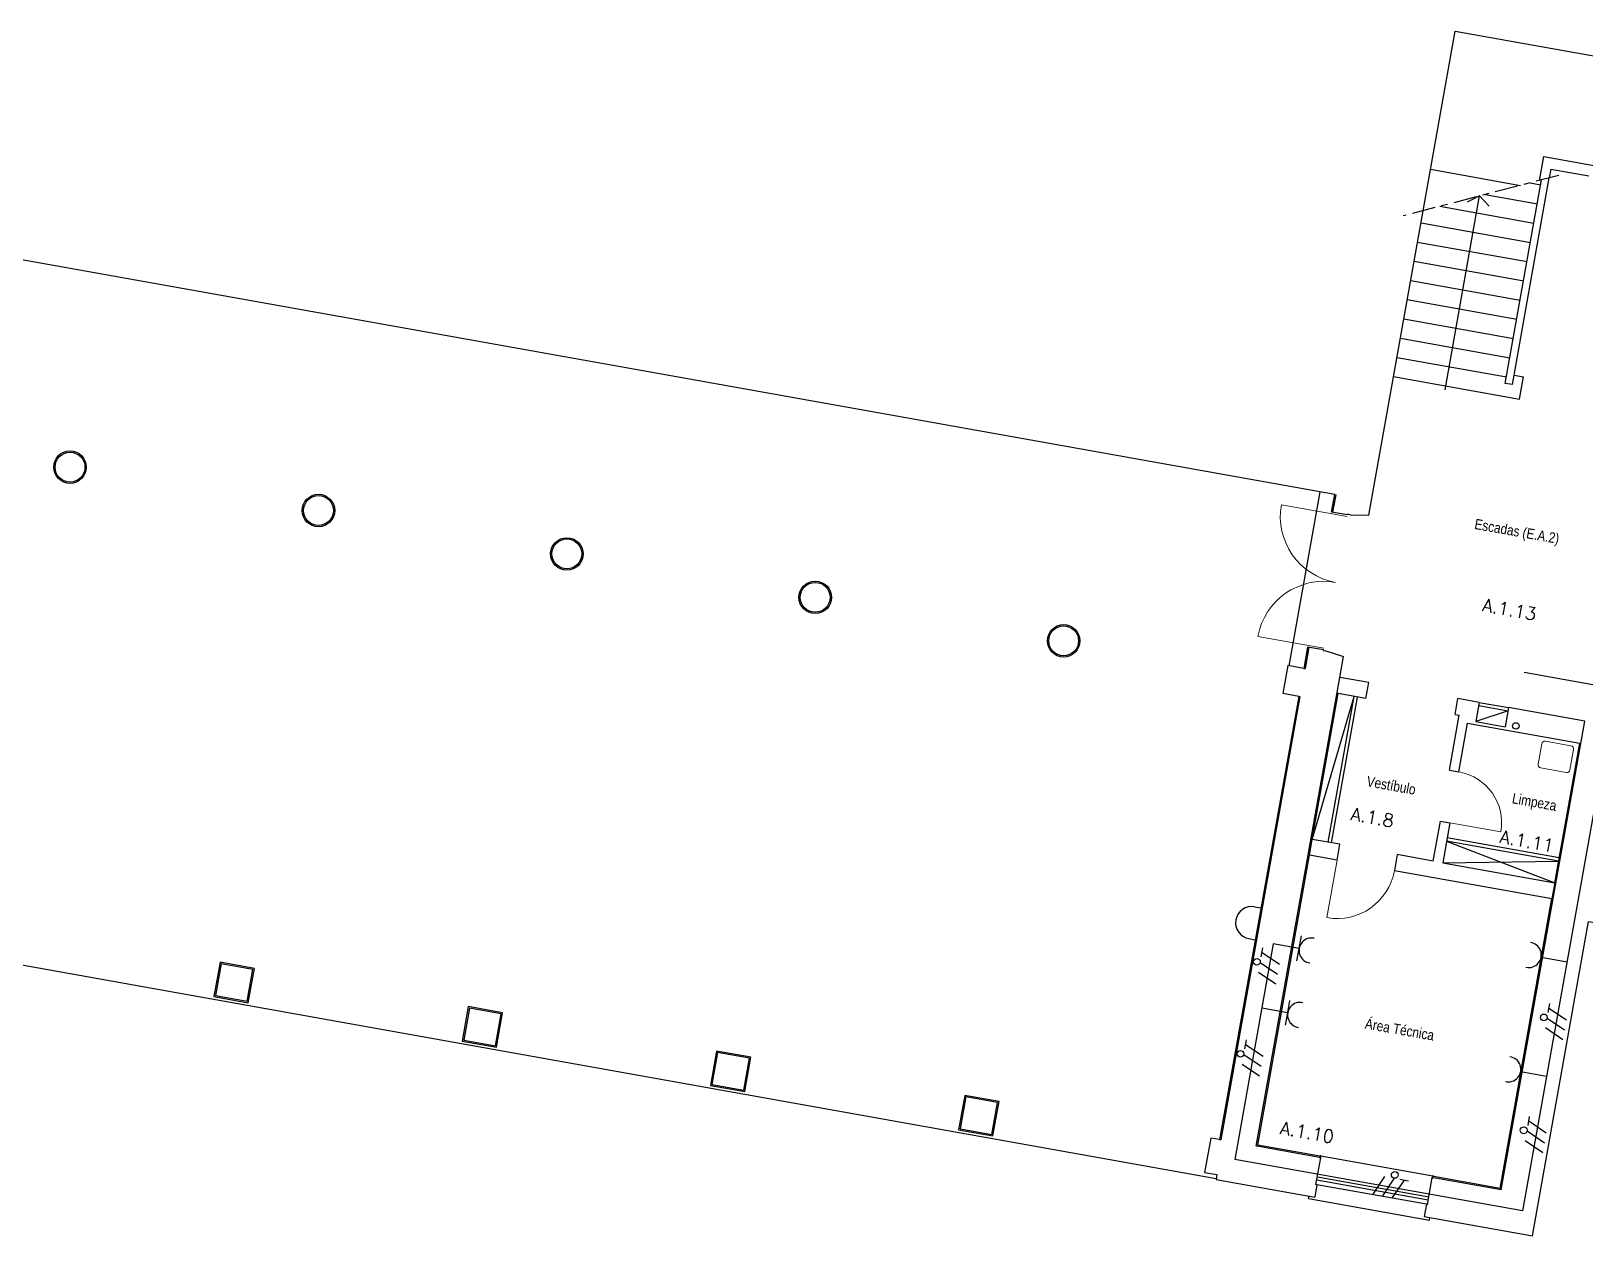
# Model space of a CAD drawing. Header units: millimetres. Extents: x -91023 to -90865, y -106382 to -106247.
# Drawn here: x -90923.35 to -90899.31, y -106300.58 to -106281.95 of the extents above; entities that cross this region are included whole.
import ezdxf

# ---------------------------------------------------------------- set-up
doc = ezdxf.new("R2010")
doc.units = ezdxf.units.MM
doc.header["$MEASUREMENT"] = 0
doc.linetypes.add('ACAD_ISO10W100', pattern=[18, 12, -3, 0, -3])
doc.layers.add('0-CIVIL', color=8, linetype='Continuous', lineweight=0)
doc.layers.add('LEGENDA', color=7, linetype='Continuous', lineweight=0)
for name, color, linetype in [('Desenho base', 7, 'Continuous'), ('Quadros', 90, 'Continuous'), ('Tomadas', 1, 'Continuous')]:
    doc.layers.add(name, color=color, linetype=linetype)
doc.styles.add('Legenda cotas', font='ARIALN.TTF', dxfattribs={"height": 0.16})
doc.styles.get("Standard").update_dxf_attribs({"font": 'simplex.shx'})

# ---------------------------------------------------------------- blocks, each defined once
blk = doc.blocks.new('Bloco Porta')
at = {"layer": '0-CIVIL'}
blk.add_lwpolyline([(0, 0), (1, 0)], dxfattribs=at)
blk.add_arc((0, 0), 1, 0, 90, dxfattribs=at)
blk = doc.blocks.new('P90')
at = {"layer": '0-CIVIL'}
blk.add_line((0, 0), (0, 0.9), dxfattribs=at)
blk.add_arc((0, 0), 0.9, 0.0201, 89.9983, dxfattribs=at)
blk = doc.blocks.new('eeewwwwwww')
at = {"layer": '0-CIVIL'}
for p, q in [((-71569.185, -120637.818), (-71569.185, -120638.218)), ((-71568.815, -120637.768), (-71569.135, -120637.768)), ((-71568.765, -120638.218), (-71568.765, -120637.818)), ((-71569.135, -120638.268), (-71568.815, -120638.268))]:
    blk.add_line(p, q, dxfattribs=at)
for centre, start, end in [((-71569.135, -120637.818), 90, 180), ((-71568.815, -120637.818), 360, 90), ((-71569.135, -120638.218), 180, 270), ((-71568.815, -120638.218), 270, 0)]:
    blk.add_arc(centre, 0.05, start, end, dxfattribs=at)

msp = doc.modelspace()

# ---------------------------------------------------------------- linework, layer by layer
at = {"layer": 'Desenho base'}
for p, q in [((-90901.815, -106284.731), (-90901.319, -106281.954)), ((-90903.183, -106289.118), (-90941.305, -106282.31)), ((-90900.545, -106287.4), (-90899.983, -106284.254)), ((-90900.942, -106284.503), (-90901.135, -106284.6)), ((-90900.942, -106284.503), (-90900.793, -106284.661)), ((-90900.858, -106284.482), (-90900.049, -106284.626)), ((-90900.159, -106284.3), (-90899.996, -106284.329)), ((-90901.557, -106284.663), (-90900.102, -106284.923)), ((-90901.849, -106284.918), (-90900.155, -106285.22)), ((-90901.902, -106285.215), (-90900.208, -106285.517)), ((-90901.955, -106285.512), (-90900.261, -106285.815)), ((-90902.008, -106285.809), (-90900.315, -106286.112)), ((-90902.061, -106286.106), (-90900.368, -106286.409)), ((-90902.114, -106286.403), (-90900.421, -106286.706)), ((-90902.167, -106286.701), (-90900.474, -106287.003)), ((-90902.22, -106286.998), (-90900.527, -106287.3)), ((-90902.273, -106287.295), (-90900.324, -106287.643)), ((-90900.41, -106287.272), (-90900.262, -106287.298)), ((-90900.324, -106287.643), (-90900.262, -106287.298)), ((-90900.436, -106287.42), (-90900.545, -106287.4)), ((-90903.889, -106291.765), (-90903.409, -106289.078)), ((-90903.231, -106289.389), (-90903.183, -106289.118)), ((-90903.212, -106289.393), (-90903.163, -106289.122)), ((-90903.183, -106289.118), (-90903.163, -106289.122)), ((-90903.604, -106291.476), (-90903.663, -106291.806)), ((-90903.584, -106291.479), (-90903.643, -106291.809)), ((-90903.104, -106291.946), (-90903.046, -106291.621)), ((-90904.398, -106299.192), (-90903.104, -106291.946)), ((-90903.909, -106291.762), (-90903.986, -106292.195)), ((-90903.663, -106291.806), (-90903.643, -106291.809)), ((-90902.656, -106292.026), (-90903.104, -106291.946)), ((-90903.531, -106294.45), (-90903.128, -106292.196)), ((-90903.128, -106292.196), (-90903.148, -106292.192)), ((-90902.7, -106292.272), (-90903.128, -106292.196)), ((-90902.7, -106292.272), (-90902.656, -106292.026)), ((-90903.74, -106292.239), (-90904.964, -106299.09)), ((-90903.721, -106292.242), (-90904.944, -106299.094)), ((-90903.74, -106292.239), (-90903.721, -106292.242)), ((-90903.531, -106294.45), (-90902.882, -106292.24)), ((-90903.285, -106294.494), (-90902.882, -106292.24)), ((-90903.235, -106294.503), (-90902.833, -106292.249)), ((-90901.322, -106292.519), (-90901.278, -106292.272)), ((-90900.947, -106292.332), (-90901.278, -106292.272)), ((-90900.947, -106292.332), (-90900.999, -106292.627)), ((-90900.955, -106292.381), (-90900.503, -106292.462)), ((-90900.947, -106292.332), (-90900.494, -106292.412)), ((-90900.494, -106292.412), (-90900.547, -106292.708)), ((-90899.314, -106292.623), (-90900.494, -106292.412)), ((-90901.41, -106293.379), (-90901.258, -106292.53)), ((-90900.503, -106292.462), (-90900.999, -106292.627)), ((-90900.999, -106292.627), (-90900.547, -106292.708)), ((-90900.608, -106299.868), (-90899.314, -106292.623)), ((-90943.211, -106292.869), (-90905.015, -106299.691)), ((-90899.78, -106295.12), (-90899.395, -106292.964)), ((-90901.661, -106294.784), (-90901.55, -106294.166)), ((-90901.402, -106294.193), (-90901.513, -106294.81)), ((-90903.575, -106294.696), (-90903.531, -106294.45)), ((-90899.72, -106294.785), (-90901.453, -106294.476)), ((-90901.453, -106294.476), (-90899.78, -106295.12)), ((-90899.712, -106294.736), (-90901.444, -106294.427)), ((-90904.375, -106299.175), (-90903.575, -106294.696)), ((-90902.217, -106294.685), (-90902.261, -106294.931)), ((-90901.661, -106294.784), (-90902.217, -106294.685)), ((-90901.513, -106294.81), (-90899.72, -106294.785)), ((-90901.513, -106294.81), (-90899.78, -106295.12)), ((-90902.261, -106294.931), (-90899.824, -106295.366)), ((-90899.78, -106295.12), (-90899.824, -106295.366)), ((-90904.423, -106295.491), (-90904.324, -106295.508)), ((-90900.624, -106299.845), (-90899.824, -106295.366)), ((-90904.511, -106295.983), (-90904.412, -106296)), ((-90905.102, -106299.066), (-90905.197, -106299.597)), ((-90904.964, -106299.09), (-90905.102, -106299.066)), ((-90904.964, -106299.09), (-90904.944, -106299.094)), ((-90904.359, -106299.199), (-90904.398, -106299.192)), ((-90903.415, -106299.347), (-90904.375, -106299.175)), ((-90903.418, -106299.367), (-90904.359, -106299.199)), ((-90903.473, -106299.786), (-90903.399, -106299.37)), ((-90903.398, -106299.34), (-90901.666, -106299.649)), ((-90905.197, -106299.597), (-90905.005, -106299.632)), ((-90905.005, -106299.632), (-90905.018, -106299.706)), ((-90905.018, -106299.706), (-90903.492, -106299.978)), ((-90903.458, -106299.789), (-90903.492, -106299.978)), ((-90903.458, -106299.789), (-90903.473, -106299.786)), ((-90901.73, -106299.978), (-90903.452, -106299.67)), ((-90901.75, -106300.094), (-90901.676, -106299.678)), ((-90900.608, -106299.868), (-90901.656, -106299.681)), ((-90900.624, -106299.845), (-90901.653, -106299.662)), ((-90903.588, -106300.002), (-90903.581, -106299.962)), ((-90901.765, -106300.091), (-90901.799, -106300.281)), ((-90901.765, -106300.091), (-90901.75, -106300.094)), ((-90901.799, -106300.281), (-90900.125, -106300.579)), ((-90901.717, -106300.336), (-90901.71, -106300.296))]:
    msp.add_line(p, q, dxfattribs=at)
for points in [[(-90901.319, -106281.954), (-90897.529, -106282.631)], [(-90900.015, -106284.262), (-90899.949, -106283.895), (-90897.823, -106284.275)], [(-90901.701, -106284.091), (-90900.31, -106284.339)], [(-90900.436, -106287.42), (-90899.866, -106284.224)], [(-90899.841, -106284.087), (-90899.866, -106284.224)], [(-90899.841, -106284.087), (-90899.251, -106284.193)], [(-90901.476, -106287.498), (-90900.942, -106284.503)], [(-90902.944, -106289.43), (-90902.656, -106289.436), (-90901.815, -106284.731)], [(-90902.985, -106289.433), (-90903.231, -106289.389)], [(-90902.944, -106289.43), (-90902.983, -106289.423), (-90902.985, -106289.433)], [(-90903.358, -106291.52), (-90903.604, -106291.476)], [(-90903.358, -106291.52), (-90903.36, -106291.53), (-90903.32, -106291.537), (-90903.046, -106291.621)], [(-90903.663, -106291.806), (-90903.909, -106291.762)], [(-90903.74, -106292.239), (-90903.986, -106292.195)], [(-90901.322, -106292.519), (-90901.258, -106292.53)], [(-90901.262, -106293.405), (-90901.128, -106292.655), (-90899.395, -106292.964)], [(-90899.395, -106292.964), (-90899.375, -106292.968)], [(-90899.375, -106292.968), (-90899.375, -106292.968)], [(-90901.41, -106293.379), (-90901.262, -106293.405)], [(-90901.55, -106294.166), (-90901.402, -106294.193)], [(-90903.146, -106294.773), (-90903.102, -106294.526), (-90903.531, -106294.45)], [(-90903.146, -106294.773), (-90903.575, -106294.696)], [(-90900.125, -106300.579), (-90899.257, -106295.718), (-90899.011, -106295.762)], [(-90901.738, -106300.025), (-90903.461, -106299.718)], [(-90901.765, -106300.091), (-90903.458, -106299.789)], [(-90903.588, -106300.002), (-90901.717, -106300.336)]]:
    msp.add_lwpolyline(points, dxfattribs=at)
at = {"layer": 'Desenho base', "linetype": 'ACAD_ISO10W100', "ltscale": 0.03}
msp.add_lwpolyline([(-90899.717, -106284.185), (-90902.125, -106284.811)], dxfattribs=at)
at = {"layer": 'Desenho base'}
for points in [[(-90920.518, -106296.881), (-90919.986, -106296.976), (-90919.891, -106296.445), (-90920.423, -106296.35)], [(-90920.495, -106296.865), (-90920.002, -106296.953), (-90919.915, -106296.461), (-90920.407, -106296.373)], [(-90916.679, -106297.567), (-90916.147, -106297.662), (-90916.052, -106297.13), (-90916.584, -106297.035)], [(-90916.655, -106297.551), (-90916.163, -106297.639), (-90916.075, -106297.147), (-90916.567, -106297.059)], [(-90912.839, -106298.253), (-90912.308, -106298.348), (-90912.213, -106297.816), (-90912.744, -106297.721)], [(-90912.816, -106298.237), (-90912.324, -106298.325), (-90912.236, -106297.832), (-90912.728, -106297.744)], [(-90909, -106298.938), (-90908.469, -106299.033), (-90908.374, -106298.502), (-90908.905, -106298.407)], [(-90908.977, -106298.922), (-90908.485, -106299.01), (-90908.397, -106298.518), (-90908.889, -106298.43)]]:
    msp.add_lwpolyline(points, close=True, dxfattribs=at)
for centre, radius in [((-90922.743, -106288.695), 0.251), ((-90922.743, -106288.695), 0.231), ((-90918.901, -106289.366), 0.251), ((-90918.901, -106289.366), 0.231), ((-90915.059, -106290.037), 0.251), ((-90915.059, -106290.037), 0.231), ((-90911.218, -106290.708), 0.251), ((-90911.218, -106290.708), 0.231), ((-90907.376, -106291.38), 0.251), ((-90907.376, -106291.38), 0.231), ((-90900.382, -106292.696), 0.05)]:
    msp.add_circle(centre, radius, dxfattribs=at)
for centre, radius, start, end in [((-90904.467, -106295.737), 0.25, 79.8735, 259.8735), ((-90903.401, -106299.384), 0.0448, 86.3887, 119.4681), ((-90903.422, -106299.386), 0.02, 349.8735, 79.8735), ((-90903.418, -106299.367), 0.02, 349.8735, 79.8735), ((-90901.679, -106299.692), 0.0448, 40.2789, 73.3583), ((-90901.66, -106299.701), 0.02, 79.8735, 169.8735), ((-90901.656, -106299.681), 0.02, 79.8735, 169.8735)]:
    msp.add_arc(centre, radius, start, end, dxfattribs=at)
at = {"layer": 'Quadros'}
msp.add_line((-90878.125, -106295.821), (-90900.254, -106291.869), dxfattribs=at)
at = {"layer": 'Tomadas'}
for p, q in [((-90898.903, -106292.49), (-90900.279, -106300.194)), ((-90903.733, -106296.134), (-90903.699, -106295.943)), ((-90903.733, -106296.134), (-90904.133, -106296.062)), ((-90903.767, -106296.325), (-90903.733, -106296.134)), ((-90899.991, -106296.271), (-90900.025, -106296.461)), ((-90899.957, -106296.08), (-90899.991, -106296.271)), ((-90899.991, -106296.271), (-90899.591, -106296.342)), ((-90903.91, -106297.129), (-90903.876, -106296.939)), ((-90903.91, -106297.129), (-90904.31, -106297.058)), ((-90903.944, -106297.32), (-90903.91, -106297.129)), ((-90900.273, -106297.848), (-90900.307, -106298.039)), ((-90900.307, -106298.039), (-90900.341, -106298.229)), ((-90900.307, -106298.039), (-90899.907, -106298.11)), ((-90900.279, -106300.194), (-90904.729, -106299.4))]:
    msp.add_line(p, q, dxfattribs=at)
at = {"layer": 'Tomadas', "linetype": 'ByBlock'}
for p, q in [((-90904.133, -106296.062), (-90904.729, -106299.4)), ((-90904.321, -106296.267), (-90904.296, -106296.128)), ((-90904.308, -106296.198), (-90904.038, -106296.381)), ((-90904.362, -106296.5), (-90904.092, -106296.683)), ((-90904.336, -106296.352), (-90904.066, -106296.535)), ((-90899.883, -106297.127), (-90899.858, -106296.987)), ((-90899.898, -106297.211), (-90899.628, -106297.394)), ((-90899.87, -106297.057), (-90899.6, -106297.24)), ((-90899.924, -106297.359), (-90899.654, -106297.543)), ((-90904.575, -106297.689), (-90904.55, -106297.55)), ((-90904.562, -106297.619), (-90904.292, -106297.803)), ((-90904.616, -106297.922), (-90904.346, -106298.105)), ((-90904.59, -106297.774), (-90904.32, -106297.957)), ((-90900.194, -106298.872), (-90900.169, -106298.732)), ((-90900.182, -106298.802), (-90899.912, -106298.985)), ((-90900.236, -106299.104), (-90899.966, -106299.288)), ((-90900.209, -106298.956), (-90899.939, -106299.139)), ((-90902.412, -106299.662), (-90902.596, -106299.932)), ((-90902.264, -106299.688), (-90902.447, -106299.958)), ((-90902.11, -106299.716), (-90902.293, -106299.986)), ((-90902.179, -106299.703), (-90902.04, -106299.728))]:
    msp.add_line(p, q, dxfattribs=at)
for centre in [(-90904.387, -106296.343), (-90899.949, -106297.202), (-90904.641, -106297.764), (-90900.261, -106298.947), (-90902.255, -106299.637)]:
    msp.add_circle(centre, 0.0522, dxfattribs=at)
at = {"layer": 'Tomadas'}
for centre, start, end in [((-90903.542, -106296.168), 77.1494, 262.5976), ((-90900.182, -106296.237), 257.1494, 82.5976), ((-90903.719, -106297.163), 77.1494, 262.5976), ((-90900.498, -106298.005), 257.1494, 82.5976)]:
    msp.add_arc(centre, 0.194, start, end, dxfattribs=at)

# ---------------------------------------------------------------- block references
at = {"layer": 'Desenho base'}
for name, p, xscale, yscale, zscale, rotation in [('Bloco Porta', (-90902.99, -106289.458), 1.035000000648083, 1.035000000643777, 1.035000000651685, 169.8734929029931), ('Bloco Porta', (-90903.353, -106291.495), -1.035000000635184, 1.035000000643777, 1.035000000651685, 349.87349309026), ('P90', (-90901.402, -106294.193), -0.888888815887106, 0.8888888158835471, 0.8888888158887261, 259.8734930697853)]:
    msp.add_blockref(name, p, dxfattribs=dict(at, xscale=xscale, yscale=yscale, zscale=zscale, rotation=rotation))
at = {"layer": 'Desenho base', "rotation": 259.8734930897242}
msp.add_blockref('eeewwwwwww', (15275.536, -197958.082), dxfattribs=at)
at = {"layer": 'Desenho base', "xscale": -1, "rotation": 169.8734931191787}
msp.add_blockref('P90', (-90903.146, -106294.773), dxfattribs=at)

# ---------------------------------------------------------------- texts
at = {"layer": 'Desenho base', "char_height": 0.2, "width": 1, "attachment_point": 5, "rotation": 349.8735}
for s, insert in [('A.1.13', (-90900.481, -106290.896)), ('A.1.8', (-90902.6, -106294.109)), ('A.1.11', (-90900.211, -106294.477)), ('A.1.10', (-90903.611, -106298.978))]:
    msp.add_mtext(s, dxfattribs=dict(at, insert=insert))
at = {"layer": 'LEGENDA', "style": 'Legenda cotas'}
for s, p in [('Escadas (E.A.2)', (-90901.031, -106289.649)), ('Vestíbulo', (-90902.699, -106293.627)), ('Limpeza', (-90900.45, -106293.889)), ('Área Técnica', (-90902.725, -106297.372))]:
    msp.add_text(s, height=0.16, rotation=349.8735, dxfattribs=at).set_placement(p)

doc.saveas('drawing.dxf')
